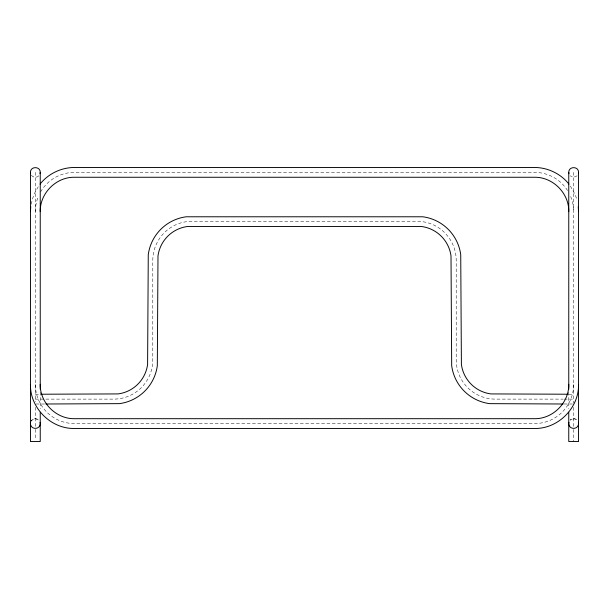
<?xml version="1.0" encoding="UTF-8"?>
<svg xmlns="http://www.w3.org/2000/svg" width="609" height="609" viewBox="0 0 609 609"><rect width="100%" height="100%" fill="white"/><g stroke="black" fill="none" stroke-linecap="round" stroke-linejoin="round"><path stroke-width="0.46" stroke-dasharray="3.04 2.28" d="M31.135 204.152L33.792 194.659L38.626 186.072M38.801 175.826C36.654 178.064 32.604 177.531 31.105 174.813M577.119 175.826L573.655 177.265L570.199 175.826M35.345 394.221L40.24 394.221M568.76 394.221L573.655 394.221M35.345 399.116L44.944 399.116M45.881 399.116L113.647 399.116A39.151 39.151 0 0 0 152.79 359.965L152.79 260.454A39.151 39.151 0 0 1 191.942 221.303L417.058 221.303A39.151 39.151 0 0 1 456.21 260.454L456.21 359.965A39.151 39.151 0 0 0 495.353 399.116L563.119 399.116M564.056 399.116L573.655 399.116M36.159 404.003L44.952 404.003M564.048 404.003L573.655 404.003M570.374 186.072L575.208 194.659L577.058 200.117M573.655 172.37L573.655 403.188M573.655 407.368L573.655 428.477M573.655 429.406L573.655 441.525M568.76 392.15L568.76 408.593M40.24 392.15L40.24 408.593M35.345 172.37L35.345 401.559M35.345 407.368L35.345 426.84M35.345 429.406L35.345 439.66M35.345 211.521A39.151 39.151 0 0 1 38.321 196.54M40.59 191.942A39.151 39.151 0 0 1 74.496 172.37L534.504 172.37A39.151 39.151 0 0 1 568.41 191.942M570.679 196.54A39.151 39.151 0 0 1 573.655 211.521M35.345 384.431A39.151 39.151 0 0 0 74.496 423.582L534.504 423.582A39.151 39.151 0 0 0 573.655 384.431M31.881 420.119L31.105 421.131A4.895 4.895 0 0 1 38.801 420.119L35.345 418.688L31.881 420.119M571.212 419.342L570.199 420.119A4.895 4.895 0 0 1 577.119 420.119L574.926 418.855L571.212 419.342"/><path stroke-width="0.91" d="M30.45 211.361L30.754 206.702M40.24 211.681C39.783 193.251 56.226 176.808 74.656 177.265L534.344 177.265C552.774 176.808 569.217 193.251 568.76 211.681M568.76 384.271C569.217 402.694 552.774 419.144 534.344 418.688L74.656 418.688C56.226 419.144 39.783 402.694 40.24 384.271M578.55 384.591C578.976 408.015 558.095 428.896 534.664 428.477L74.336 428.477C50.905 428.896 30.024 408.015 30.45 384.591M40.24 412.263L40.24 441.525L30.45 441.525L30.45 172.37C30.214 166.082 40.476 166.082 40.24 172.37L40.24 389.296M40.072 173.634L40.24 172.37M568.76 389.296L568.76 172.37C568.524 166.082 578.786 166.082 578.55 172.37L578.55 441.525L568.76 441.525L568.76 412.263M578.383 173.634L578.55 172.37M40.087 184.078C48.225 173.732 61.182 167.536 74.336 167.475L534.664 167.475C547.818 167.536 560.775 173.732 568.913 184.078M41.191 394.221L118.116 393.916A34.249 34.249 0 0 0 147.599 364.433L148.269 254.707A44.054 44.054 0 0 1 186.194 216.781L422.806 216.781A44.054 44.054 0 0 1 460.731 254.707L461.401 364.433A34.249 34.249 0 0 0 490.884 393.916L567.809 394.221M45.896 404.003L119.394 403.638A44.054 44.054 0 0 0 157.32 365.712L157.99 255.986A34.249 34.249 0 0 1 187.473 226.502L421.527 226.502A34.249 34.249 0 0 1 451.01 255.986L451.68 365.712A44.054 44.054 0 0 0 489.606 403.638L563.104 404.003M568.76 172.37L568.928 173.634M30.45 172.37L30.617 173.634M578.245 206.702L578.55 211.361M578.383 422.311A4.895 4.895 0 0 1 578.383 424.846C577.347 429.551 569.963 429.551 568.928 424.846A4.895 4.895 0 0 1 568.928 422.311M40.072 422.311A4.895 4.895 0 0 1 40.072 424.846C39.037 429.551 31.653 429.551 30.617 424.846A4.895 4.895 0 0 1 30.617 422.311"/></g></svg>
